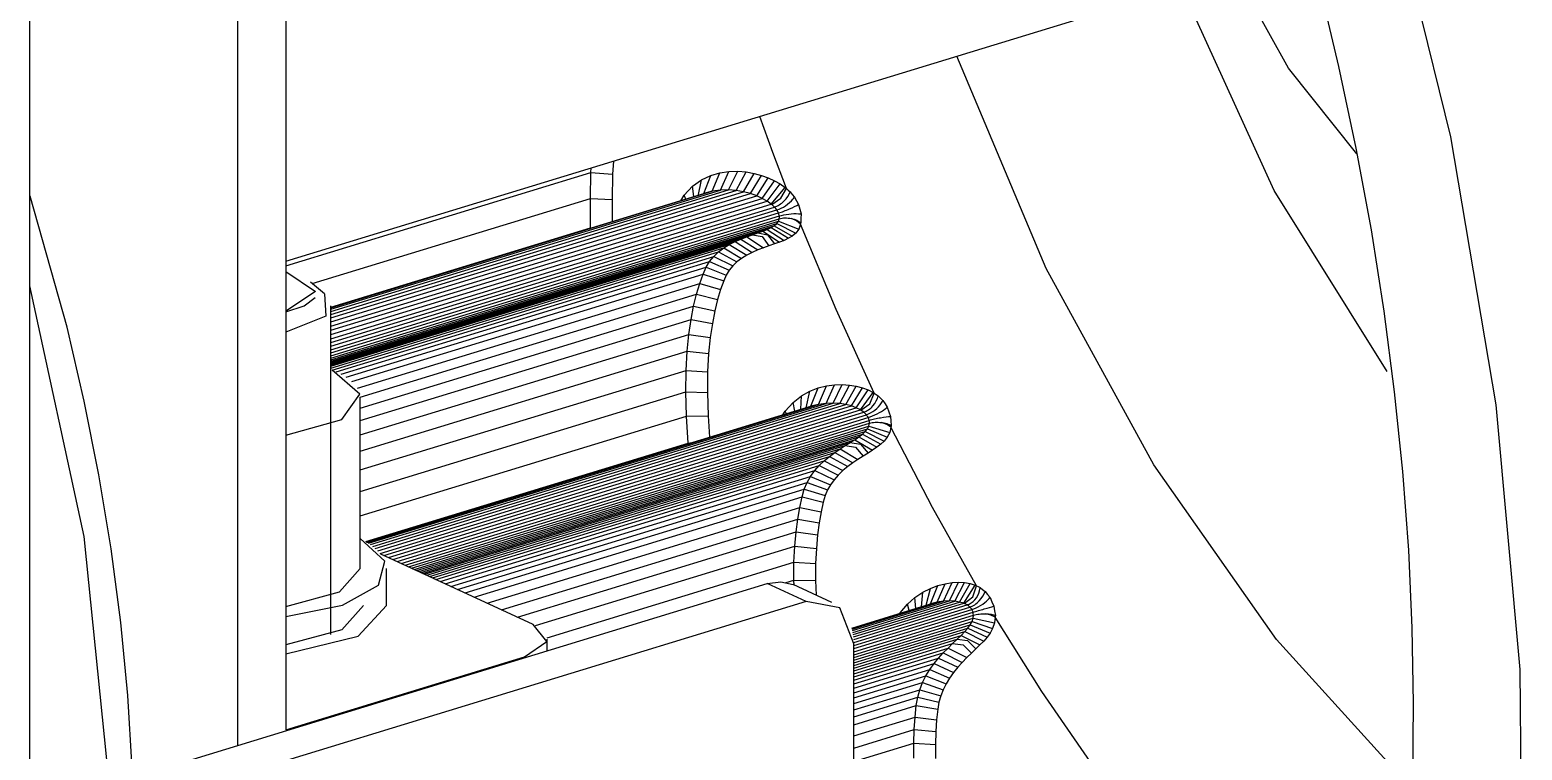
# Model space of a CAD drawing. Extents: x 594 to 813, y 174 to 240.
# Drawn here: x 734.4407 to 734.813, y 230.9456 to 231.1252 of the extents above; entities that cross this region are included whole.
import ezdxf

# ---------------------------------------------------------------- set-up
doc = ezdxf.new("R2010")
doc.units = 0
doc.header["$MEASUREMENT"] = 0
doc.layers.add('AC.REF(S). PIPING', color=3, linetype='CONTINUOUS', lineweight=30)
doc.layers.add('LG-AIRCON', color=3, linetype='CONTINUOUS')

# ---------------------------------------------------------------- blocks, each defined once
blk = doc.blocks.new('B1-Low Static-Isometric')
at = {"layer": 'LG-AIRCON', "color": 3, "linetype": 'Continuous'}
for p, q in [((4429.41, 4379.961), (4429.41, 4493.069)), ((4435.792, 4484.476), (4435.792, 4464.202)), ((4434.601, 4463.818), (4434.601, 4484.112)), ((4441.971, 4466.833), (4438.167, 4468.588)), ((4437.73, 4467.306), (4437.192, 4466.696)), ((4437.192, 4466.696), (4435.793, 4466.327)), ((4442.308, 4466.41), (4441.971, 4466.833)), ((4441.749, 4466.022), (4442.308, 4466.41)), ((4442.316, 4466.175), (4442.316, 4466.469)), ((4435.792, 4464.202), (4441.749, 4466.022)), ((4441.749, 4466.002), (4441.749, 4466.022))]:
    blk.add_line(p, q, dxfattribs=at)
at = {"layer": 'LG-AIRCON', "color": 43, "linetype": 'Continuous'}
for p, q in [((4463.213, 4485.659), (4464.855, 4478.993)), ((4461.576, 4482.787), (4462.064, 4480.747)), ((4462.064, 4480.747), (4462.497, 4478.706)), ((4464.855, 4478.993), (4465.985, 4472.31)), ((4462.497, 4478.706), (4462.873, 4476.671)), ((4462.873, 4476.671), (4463.192, 4474.644)), ((4463.192, 4474.644), (4463.453, 4472.635)), ((4463.453, 4472.635), (4463.658, 4470.645)), ((4465.985, 4472.31), (4466.584, 4465.713)), ((4463.658, 4470.645), (4463.804, 4468.684)), ((4463.804, 4468.684), (4463.894, 4466.751)), ((4463.894, 4466.751), (4463.927, 4464.86)), ((4466.584, 4465.713), (4466.643, 4459.305)), ((4463.927, 4464.86), (4463.904, 4463.006))]:
    blk.add_line(p, q, dxfattribs=at)
at = {"layer": 'LG-AIRCON', "color": 9, "linetype": 'Continuous'}
for p, q in [((4435.793, 4475.889), (4461.323, 4483.689)), ((4430.338, 4474.243), (4429.42, 4477.513)), ((4430.763, 4469.022), (4429.411, 4475.274)), ((4430.766, 4472.404), (4430.338, 4474.243)), ((4431.133, 4470.562), (4430.766, 4472.404)), ((4431.437, 4468.719), (4431.133, 4470.562)), ((4431.397, 4462.835), (4430.763, 4469.022)), ((4431.677, 4466.884), (4431.437, 4468.719)), ((4431.854, 4465.059), (4431.677, 4466.884)), ((4431.965, 4463.251), (4431.854, 4465.059))]:
    blk.add_line(p, q, dxfattribs=at)
at = {"layer": 'LG-AIRCON', "color": 252, "linetype": 'Continuous'}
for p, q in [((4460.813, 4480.705), (4459.379, 4483.281)), ((4460.453, 4477.65), (4458.149, 4482.719)), ((4454.765, 4475.71), (4452.535, 4481.005)), ((4462.519, 4478.567), (4460.813, 4480.705)), ((4447.948, 4478.601), (4447.623, 4479.503)), ((4448.285, 4477.705), (4447.948, 4478.601)), ((4443.409, 4478.103), (4443.416, 4478.218)), ((4443.97, 4478.387), (4443.949, 4478.061)), ((4435.792, 4475.776), (4443.409, 4478.103)), ((4443.395, 4477.453), (4443.409, 4478.103)), ((4443.409, 4478.103), (4443.949, 4478.061)), ((4443.949, 4478.061), (4443.936, 4477.428)), ((4445.946, 4477.758), (4446.169, 4477.92)), ((4446.087, 4477.511), (4446.169, 4477.92)), ((4446.169, 4477.92), (4446.399, 4478.03)), ((4446.222, 4477.575), (4446.399, 4478.03)), ((4446.399, 4478.03), (4446.628, 4478.097)), ((4446.432, 4477.636), (4446.628, 4478.097)), ((4446.628, 4478.097), (4446.853, 4478.13)), ((4446.64, 4477.666), (4446.853, 4478.13)), ((4446.842, 4477.67), (4447.072, 4478.134)), ((4446.853, 4478.13), (4447.072, 4478.134)), ((4447.036, 4477.654), (4447.281, 4478.117)), ((4447.072, 4478.134), (4447.281, 4478.117)), ((4447.219, 4477.621), (4447.478, 4478.081)), ((4447.281, 4478.117), (4447.478, 4478.081)), ((4447.389, 4477.575), (4447.663, 4478.031)), ((4447.478, 4478.081), (4447.663, 4478.031)), ((4447.544, 4477.519), (4447.834, 4477.969)), ((4447.663, 4478.031), (4447.834, 4477.969)), ((4447.683, 4477.455), (4447.989, 4477.898)), ((4447.804, 4477.387), (4448.13, 4477.819)), ((4447.834, 4477.969), (4447.989, 4477.898)), ((4447.989, 4477.898), (4448.13, 4477.819)), ((4448.13, 4477.819), (4448.258, 4477.729)), ((4436.453, 4475.331), (4443.395, 4477.453)), ((4436.923, 4474.64), (4446.842, 4477.67)), ((4436.923, 4474.697), (4446.64, 4477.666)), ((4436.923, 4474.564), (4447.036, 4477.654)), ((4436.923, 4474.731), (4446.432, 4477.636)), ((4436.923, 4474.475), (4447.219, 4477.621)), ((4436.923, 4474.377), (4447.389, 4477.575)), ((4436.923, 4474.733), (4446.222, 4477.575)), ((4436.923, 4474.273), (4447.544, 4477.519)), ((4436.923, 4474.168), (4447.683, 4477.455)), ((4443.4, 4476.724), (4443.395, 4477.453)), ((4443.395, 4477.453), (4443.936, 4477.428)), ((4445.649, 4477.4), (4445.735, 4477.535)), ((4445.735, 4477.535), (4445.946, 4477.758)), ((4445.777, 4477.439), (4445.735, 4477.535)), ((4445.977, 4477.5), (4445.946, 4477.758)), ((4446.432, 4477.636), (4446.222, 4477.575)), ((4446.64, 4477.666), (4446.432, 4477.636)), ((4446.842, 4477.67), (4446.64, 4477.666)), ((4447.036, 4477.654), (4446.842, 4477.67)), ((4447.219, 4477.621), (4447.036, 4477.654)), ((4447.389, 4477.575), (4447.219, 4477.621)), ((4447.544, 4477.519), (4447.389, 4477.575)), ((4447.683, 4477.455), (4447.544, 4477.519)), ((4447.804, 4477.387), (4447.683, 4477.455)), ((4447.906, 4477.315), (4448.258, 4477.729)), ((4447.919, 4477.304), (4448.149, 4477.459)), ((4448.149, 4477.459), (4448.285, 4477.705)), ((4448.225, 4477.391), (4448.276, 4477.447)), ((4448.258, 4477.729), (4448.285, 4477.705)), ((4448.276, 4477.447), (4448.319, 4477.505)), ((4448.285, 4477.705), (4448.33, 4477.664)), ((4448.319, 4477.505), (4448.352, 4477.565)), ((4448.33, 4477.664), (4448.376, 4477.623)), ((4448.352, 4477.565), (4448.376, 4477.623)), ((4448.376, 4477.623), (4448.431, 4477.556)), ((4448.41, 4477.393), (4448.448, 4477.435)), ((4448.431, 4477.556), (4448.487, 4477.488)), ((4448.448, 4477.435), (4448.468, 4477.46)), ((4448.468, 4477.46), (4448.484, 4477.485)), ((4448.484, 4477.485), (4448.486, 4477.487)), ((4448.486, 4477.487), (4448.487, 4477.488)), ((4448.487, 4477.488), (4448.538, 4477.396)), ((4463.278, 4473.139), (4460.453, 4477.65)), ((4436.923, 4474.062), (4447.804, 4477.387)), ((4436.923, 4473.959), (4447.906, 4477.315)), ((4436.923, 4473.861), (4447.988, 4477.242)), ((4436.923, 4473.768), (4448.05, 4477.168)), ((4436.923, 4473.681), (4448.091, 4477.094)), ((4443.936, 4477.428), (4443.939, 4476.877)), ((4447.906, 4477.315), (4447.804, 4477.387)), ((4447.919, 4477.304), (4447.906, 4477.315)), ((4447.954, 4477.273), (4447.919, 4477.304)), ((4447.988, 4477.242), (4447.954, 4477.273)), ((4447.988, 4477.242), (4448.018, 4477.252)), ((4448.019, 4477.205), (4447.988, 4477.242)), ((4448.018, 4477.252), (4448.048, 4477.265)), ((4448.05, 4477.168), (4448.019, 4477.205)), ((4448.048, 4477.265), (4448.079, 4477.281)), ((4448.05, 4477.168), (4448.102, 4477.186)), ((4448.05, 4477.168), (4448.05, 4477.168)), ((4448.07, 4477.133), (4448.05, 4477.168)), ((4448.089, 4477.098), (4448.07, 4477.133)), ((4448.079, 4477.281), (4448.109, 4477.299)), ((4448.09, 4477.096), (4448.089, 4477.098)), ((4448.091, 4477.094), (4448.09, 4477.096)), ((4448.091, 4477.094), (4448.122, 4477.103)), ((4448.101, 4477.057), (4448.091, 4477.094)), ((4448.102, 4477.186), (4448.156, 4477.211)), ((4448.109, 4477.299), (4448.139, 4477.319)), ((4448.122, 4477.103), (4448.153, 4477.114)), ((4448.139, 4477.319), (4448.169, 4477.341)), ((4448.153, 4477.114), (4448.187, 4477.125)), ((4448.156, 4477.211), (4448.211, 4477.24)), ((4448.169, 4477.341), (4448.197, 4477.366)), ((4448.187, 4477.125), (4448.221, 4477.138)), ((4448.197, 4477.366), (4448.225, 4477.391)), ((4448.211, 4477.24), (4448.265, 4477.274)), ((4448.221, 4477.138), (4448.256, 4477.151)), ((4448.256, 4477.151), (4448.291, 4477.164)), ((4448.265, 4477.274), (4448.317, 4477.312)), ((4448.282, 4477.058), (4448.345, 4477.067)), ((4448.291, 4477.164), (4448.326, 4477.179)), ((4448.317, 4477.312), (4448.366, 4477.352)), ((4448.326, 4477.179), (4448.361, 4477.193)), ((4448.345, 4477.067), (4448.408, 4477.073)), ((4448.361, 4477.193), (4448.428, 4477.222)), ((4448.366, 4477.352), (4448.41, 4477.393)), ((4448.408, 4477.073), (4448.47, 4477.077)), ((4448.428, 4477.222), (4448.49, 4477.251)), ((4448.47, 4477.077), (4448.53, 4477.078)), ((4448.49, 4477.251), (4448.544, 4477.278)), ((4448.53, 4477.078), (4448.584, 4477.076)), ((4448.538, 4477.396), (4448.589, 4477.303)), ((4448.544, 4477.278), (4448.589, 4477.303)), ((4448.584, 4477.076), (4448.618, 4477.073)), ((4448.589, 4477.303), (4448.62, 4477.186)), ((4448.618, 4477.073), (4448.648, 4477.07)), ((4448.62, 4477.186), (4448.651, 4477.069)), ((4448.648, 4477.07), (4448.65, 4477.069)), ((4448.651, 4477.069), (4448.649, 4476.959)), ((4448.65, 4477.069), (4448.651, 4477.069)), ((4436.923, 4473.602), (4448.111, 4477.02)), ((4436.923, 4473.532), (4448.109, 4476.95)), ((4436.923, 4473.475), (4448.087, 4476.886)), ((4436.923, 4473.431), (4448.044, 4476.828)), ((4436.923, 4473.397), (4447.982, 4476.776)), ((4436.923, 4473.373), (4447.902, 4476.727)), ((4436.923, 4474.745), (4443.4, 4476.724)), ((4447.805, 4476.682), (4447.902, 4476.727)), ((4447.902, 4476.727), (4447.982, 4476.776)), ((4447.902, 4476.727), (4448.336, 4476.461)), ((4447.982, 4476.776), (4448.044, 4476.828)), ((4447.982, 4476.776), (4448.432, 4476.519)), ((4448.044, 4476.828), (4448.087, 4476.886)), ((4448.044, 4476.828), (4448.518, 4476.592)), ((4448.087, 4476.886), (4448.109, 4476.95)), ((4448.087, 4476.886), (4448.593, 4476.693)), ((4448.111, 4477.02), (4448.101, 4477.057)), ((4448.109, 4476.95), (4448.11, 4476.985)), ((4448.109, 4476.95), (4448.142, 4476.958)), ((4448.11, 4476.985), (4448.111, 4477.02)), ((4448.111, 4477.02), (4448.163, 4477.034)), ((4448.111, 4477.02), (4448.111, 4477.02)), ((4448.111, 4477.02), (4448.111, 4477.02)), ((4448.142, 4476.958), (4448.176, 4476.964)), ((4448.163, 4477.034), (4448.221, 4477.047)), ((4448.176, 4476.964), (4448.213, 4476.968)), ((4448.213, 4476.968), (4448.251, 4476.97)), ((4448.221, 4477.047), (4448.282, 4477.058)), ((4448.251, 4476.97), (4448.29, 4476.969)), ((4448.29, 4476.969), (4448.33, 4476.966)), ((4448.33, 4476.966), (4448.37, 4476.961)), ((4448.37, 4476.961), (4448.409, 4476.954)), ((4448.535, 4476.894), (4448.409, 4476.954)), ((4448.409, 4476.954), (4448.478, 4476.936)), ((4448.478, 4476.936), (4448.542, 4476.911)), ((4448.593, 4476.693), (4448.518, 4476.592)), ((4448.635, 4476.812), (4448.535, 4476.894)), ((4448.542, 4476.911), (4448.571, 4476.897)), ((4448.571, 4476.897), (4448.599, 4476.882)), ((4448.635, 4476.812), (4448.593, 4476.693)), ((4448.599, 4476.882), (4448.624, 4476.866)), ((4448.624, 4476.866), (4448.647, 4476.849)), ((4448.641, 4476.83), (4448.635, 4476.812)), ((4449.525, 4474.683), (4448.635, 4476.812)), ((4448.647, 4476.849), (4448.641, 4476.83)), ((4448.649, 4476.959), (4448.647, 4476.849)), ((4436.923, 4473.357), (4447.805, 4476.682)), ((4436.923, 4473.348), (4447.694, 4476.639)), ((4436.923, 4473.342), (4447.571, 4476.595)), ((4436.923, 4473.337), (4447.437, 4476.549)), ((4436.923, 4473.33), (4447.296, 4476.499)), ((4436.923, 4473.318), (4447.151, 4476.443)), ((4436.923, 4473.299), (4447.004, 4476.38)), ((4446.86, 4476.306), (4447.004, 4476.38)), ((4447.004, 4476.38), (4447.151, 4476.443)), ((4447.004, 4476.38), (4447.432, 4476.11)), ((4447.151, 4476.443), (4447.296, 4476.499)), ((4447.151, 4476.443), (4447.572, 4476.171)), ((4447.296, 4476.499), (4447.437, 4476.549)), ((4447.296, 4476.499), (4447.713, 4476.225)), ((4447.437, 4476.549), (4447.571, 4476.595)), ((4447.437, 4476.549), (4447.681, 4476.506)), ((4447.571, 4476.595), (4447.694, 4476.639)), ((4447.571, 4476.595), (4447.816, 4476.552)), ((4447.681, 4476.506), (4447.851, 4476.274)), ((4447.694, 4476.639), (4447.805, 4476.682)), ((4447.694, 4476.639), (4448.112, 4476.365)), ((4447.805, 4476.682), (4448.229, 4476.411)), ((4447.816, 4476.552), (4447.986, 4476.32)), ((4447.986, 4476.32), (4447.851, 4476.274)), ((4448.112, 4476.365), (4447.986, 4476.32)), ((4448.229, 4476.411), (4448.112, 4476.365)), ((4448.336, 4476.461), (4448.229, 4476.411)), ((4448.432, 4476.519), (4448.336, 4476.461)), ((4448.518, 4476.592), (4448.432, 4476.519)), ((4436.923, 4473.27), (4446.86, 4476.306)), ((4436.923, 4473.226), (4446.722, 4476.22)), ((4436.953, 4473.177), (4446.592, 4476.122)), ((4437.056, 4473.132), (4446.475, 4476.01)), ((4446.371, 4475.882), (4446.475, 4476.01)), ((4446.475, 4476.01), (4446.592, 4476.122)), ((4446.475, 4476.01), (4446.949, 4475.774)), ((4446.592, 4476.122), (4446.722, 4476.22)), ((4446.592, 4476.122), (4447.052, 4475.873)), ((4446.722, 4476.22), (4446.86, 4476.306)), ((4446.722, 4476.22), (4447.169, 4475.962)), ((4446.86, 4476.306), (4447.297, 4476.041)), ((4447.169, 4475.962), (4447.052, 4475.873)), ((4447.297, 4476.041), (4447.169, 4475.962)), ((4447.432, 4476.11), (4447.297, 4476.041)), ((4447.572, 4476.171), (4447.432, 4476.11)), ((4447.713, 4476.225), (4447.572, 4476.171)), ((4447.851, 4476.274), (4447.713, 4476.225)), ((4437.175, 4473.073), (4446.371, 4475.882)), ((4437.305, 4472.995), (4446.282, 4475.738)), ((4446.206, 4475.57), (4446.282, 4475.738)), ((4446.282, 4475.738), (4446.371, 4475.882)), ((4446.282, 4475.738), (4446.785, 4475.545)), ((4446.371, 4475.882), (4446.86, 4475.665)), ((4446.86, 4475.665), (4446.785, 4475.545)), ((4446.949, 4475.774), (4446.86, 4475.665)), ((4447.052, 4475.873), (4446.949, 4475.774)), ((4457.451, 4470.815), (4454.765, 4475.71)), ((4437.441, 4472.892), (4446.206, 4475.57)), ((4437.587, 4472.723), (4446.123, 4475.331)), ((4446.044, 4475.066), (4446.123, 4475.331)), ((4446.123, 4475.331), (4446.206, 4475.57)), ((4446.123, 4475.331), (4446.645, 4475.183)), ((4446.206, 4475.57), (4446.721, 4475.403)), ((4446.721, 4475.403), (4446.645, 4475.183)), ((4446.785, 4475.545), (4446.721, 4475.403)), ((4437.653, 4472.503), (4446.044, 4475.066)), ((4445.971, 4474.771), (4446.044, 4475.066)), ((4446.044, 4475.066), (4446.57, 4474.933)), ((4446.57, 4474.933), (4446.501, 4474.654)), ((4446.645, 4475.183), (4446.57, 4474.933)), ((4437.653, 4472.23), (4445.971, 4474.771)), ((4445.906, 4474.44), (4445.971, 4474.771)), ((4445.971, 4474.771), (4446.501, 4474.654)), ((4446.501, 4474.654), (4446.44, 4474.34)), ((4450.479, 4472.6), (4449.525, 4474.683)), ((4437.653, 4471.918), (4445.906, 4474.44)), ((4445.85, 4474.066), (4445.906, 4474.44)), ((4445.906, 4474.44), (4446.44, 4474.34)), ((4446.44, 4474.34), (4446.387, 4473.986)), ((4437.653, 4471.562), (4445.85, 4474.066)), ((4445.807, 4473.645), (4445.85, 4474.066)), ((4445.85, 4474.066), (4446.387, 4473.986)), ((4446.387, 4473.986), (4446.346, 4473.586)), ((4437.653, 4471.154), (4445.807, 4473.645)), ((4445.781, 4473.169), (4445.807, 4473.645)), ((4445.807, 4473.645), (4446.346, 4473.586)), ((4446.346, 4473.586), (4446.321, 4473.131)), ((4437.653, 4470.686), (4445.781, 4473.169)), ((4445.774, 4472.633), (4445.781, 4473.169)), ((4445.781, 4473.169), (4446.321, 4473.131)), ((4446.321, 4473.131), (4446.314, 4472.616)), ((4437.653, 4470.151), (4445.774, 4472.633)), ((4445.792, 4472.03), (4445.774, 4472.633)), ((4445.774, 4472.633), (4446.314, 4472.616)), ((4446.314, 4472.616), (4446.331, 4472.035)), ((4448.659, 4472.53), (4448.871, 4472.649)), ((4448.782, 4472.238), (4448.871, 4472.649)), ((4448.871, 4472.649), (4449.082, 4472.731)), ((4448.898, 4472.273), (4449.082, 4472.731)), ((4449.082, 4472.731), (4449.289, 4472.783)), ((4449.089, 4472.321), (4449.289, 4472.783)), ((4449.275, 4472.346), (4449.489, 4472.809)), ((4449.289, 4472.783), (4449.489, 4472.809)), ((4449.452, 4472.351), (4449.68, 4472.815)), ((4449.489, 4472.809), (4449.68, 4472.815)), ((4449.617, 4472.34), (4449.859, 4472.803)), ((4449.68, 4472.815), (4449.859, 4472.803)), ((4449.77, 4472.315), (4450.027, 4472.776)), ((4449.859, 4472.803), (4450.027, 4472.776)), ((4449.907, 4472.28), (4450.181, 4472.736)), ((4450.027, 4472.776), (4450.181, 4472.736)), ((4450.028, 4472.235), (4450.322, 4472.684)), ((4450.132, 4472.183), (4450.452, 4472.619)), ((4450.181, 4472.736), (4450.322, 4472.684)), ((4450.322, 4472.684), (4450.452, 4472.619)), ((4450.366, 4472.337), (4450.479, 4472.6)), ((4450.452, 4472.619), (4450.479, 4472.6)), ((4450.479, 4472.6), (4450.526, 4472.567)), ((4437.81, 4468.885), (4448.898, 4472.273)), ((4437.821, 4468.878), (4449.089, 4472.321)), ((4437.855, 4468.857), (4449.275, 4472.346)), ((4437.906, 4468.823), (4449.452, 4472.351)), ((4437.966, 4468.78), (4449.617, 4472.34)), ((4438.029, 4468.728), (4449.77, 4472.315)), ((4438.092, 4468.67), (4449.907, 4472.28)), ((4438.151, 4468.606), (4450.028, 4472.235)), ((4448.254, 4472.152), (4448.452, 4472.368)), ((4448.452, 4472.368), (4448.659, 4472.53)), ((4448.492, 4472.149), (4448.452, 4472.368)), ((4448.649, 4472.197), (4448.659, 4472.53)), ((4449.089, 4472.321), (4448.898, 4472.273)), ((4449.275, 4472.346), (4449.089, 4472.321)), ((4449.452, 4472.351), (4449.275, 4472.346)), ((4449.617, 4472.34), (4449.452, 4472.351)), ((4449.77, 4472.315), (4449.617, 4472.34)), ((4449.907, 4472.28), (4449.77, 4472.315)), ((4450.028, 4472.235), (4449.907, 4472.28)), ((4450.132, 4472.183), (4450.028, 4472.235)), ((4450.144, 4472.174), (4450.366, 4472.337)), ((4450.364, 4472.206), (4450.392, 4472.229)), ((4450.392, 4472.229), (4450.418, 4472.255)), ((4450.418, 4472.255), (4450.444, 4472.283)), ((4450.444, 4472.283), (4450.49, 4472.343)), ((4450.49, 4472.343), (4450.527, 4472.406)), ((4450.526, 4472.567), (4450.573, 4472.535)), ((4450.527, 4472.406), (4450.555, 4472.471)), ((4450.54, 4472.218), (4450.585, 4472.263)), ((4450.555, 4472.471), (4450.573, 4472.535)), ((4450.573, 4472.535), (4450.632, 4472.477)), ((4450.585, 4472.263), (4450.624, 4472.31)), ((4450.624, 4472.31), (4450.658, 4472.357)), ((4450.632, 4472.477), (4450.691, 4472.42)), ((4450.658, 4472.357), (4450.675, 4472.387)), ((4450.675, 4472.387), (4450.689, 4472.415)), ((4450.689, 4472.415), (4450.69, 4472.417)), ((4450.69, 4472.417), (4450.691, 4472.42)), ((4450.691, 4472.42), (4450.747, 4472.335)), ((4450.747, 4472.335), (4450.804, 4472.25)), ((4450.754, 4472.209), (4450.779, 4472.229)), ((4450.779, 4472.229), (4450.802, 4472.247)), ((4450.802, 4472.247), (4450.803, 4472.249)), ((4450.803, 4472.249), (4450.804, 4472.25)), ((4450.804, 4472.25), (4450.844, 4472.136)), ((4437.653, 4469.543), (4445.792, 4472.03)), ((4438.245, 4468.551), (4450.132, 4472.183)), ((4438.355, 4468.501), (4450.216, 4472.125)), ((4438.464, 4468.451), (4450.282, 4472.061)), ((4438.57, 4468.402), (4450.327, 4471.994)), ((4438.674, 4468.354), (4450.352, 4471.922)), ((4438.771, 4468.309), (4450.357, 4471.849)), ((4445.792, 4472.03), (4446.331, 4472.035)), ((4445.838, 4471.355), (4445.792, 4472.03)), ((4446.331, 4472.035), (4446.368, 4471.5)), ((4448.193, 4472.058), (4448.254, 4472.152)), ((4448.286, 4472.086), (4448.254, 4472.152)), ((4450.144, 4472.174), (4450.132, 4472.183)), ((4450.18, 4472.15), (4450.144, 4472.174)), ((4450.216, 4472.125), (4450.18, 4472.15)), ((4450.216, 4472.125), (4450.246, 4472.135)), ((4450.216, 4472.125), (4450.216, 4472.125)), ((4450.249, 4472.093), (4450.216, 4472.125)), ((4450.246, 4472.135), (4450.276, 4472.149)), ((4450.282, 4472.061), (4450.249, 4472.093)), ((4450.276, 4472.149), (4450.305, 4472.165)), ((4450.282, 4472.062), (4450.333, 4472.081)), ((4450.282, 4472.062), (4450.282, 4472.061)), ((4450.303, 4472.03), (4450.282, 4472.062)), ((4450.325, 4471.998), (4450.303, 4472.03)), ((4450.305, 4472.165), (4450.335, 4472.184)), ((4450.326, 4471.996), (4450.325, 4471.998)), ((4450.327, 4471.994), (4450.326, 4471.996)), ((4450.327, 4471.994), (4450.379, 4472.011)), ((4450.34, 4471.958), (4450.327, 4471.994)), ((4450.333, 4472.081), (4450.386, 4472.106)), ((4450.335, 4472.184), (4450.364, 4472.206)), ((4450.353, 4471.922), (4450.34, 4471.958)), ((4450.342, 4471.778), (4450.357, 4471.849)), ((4450.355, 4471.885), (4450.352, 4471.922)), ((4450.352, 4471.922), (4450.353, 4471.922)), ((4450.353, 4471.922), (4450.384, 4471.931)), ((4450.353, 4471.922), (4450.353, 4471.922)), ((4450.357, 4471.849), (4450.355, 4471.885)), ((4450.357, 4471.849), (4450.39, 4471.858)), ((4450.357, 4471.849), (4450.357, 4471.849)), ((4450.379, 4472.011), (4450.434, 4472.033)), ((4450.384, 4471.931), (4450.416, 4471.94)), ((4450.386, 4472.106), (4450.439, 4472.139)), ((4450.39, 4471.858), (4450.425, 4471.865)), ((4450.416, 4471.94), (4450.45, 4471.949)), ((4450.425, 4471.865), (4450.461, 4471.87)), ((4450.434, 4472.033), (4450.491, 4472.057)), ((4450.439, 4472.139), (4450.49, 4472.176)), ((4450.45, 4471.949), (4450.486, 4471.957)), ((4450.461, 4471.87), (4450.5, 4471.873)), ((4450.486, 4471.957), (4450.522, 4471.966)), ((4450.49, 4472.176), (4450.54, 4472.218)), ((4450.491, 4472.057), (4450.549, 4472.085)), ((4450.5, 4471.873), (4450.539, 4471.875)), ((4450.522, 4471.966), (4450.559, 4471.974)), ((4450.539, 4471.875), (4450.579, 4471.874)), ((4450.549, 4472.085), (4450.605, 4472.115)), ((4450.559, 4471.974), (4450.597, 4471.982)), ((4450.579, 4471.874), (4450.619, 4471.872)), ((4450.597, 4471.982), (4450.634, 4471.989)), ((4450.605, 4472.115), (4450.659, 4472.146)), ((4450.619, 4471.872), (4450.659, 4471.868)), ((4450.634, 4471.989), (4450.706, 4472.001)), ((4450.659, 4472.146), (4450.709, 4472.177)), ((4450.789, 4471.821), (4450.659, 4471.868)), ((4450.659, 4471.868), (4450.729, 4471.857)), ((4450.706, 4472.001), (4450.773, 4472.011)), ((4450.709, 4472.177), (4450.754, 4472.209)), ((4450.729, 4471.857), (4450.793, 4471.84)), ((4450.773, 4472.011), (4450.834, 4472.018)), ((4450.834, 4472.018), (4450.885, 4472.022)), ((4450.844, 4472.136), (4450.885, 4472.022)), ((4450.885, 4472.022), (4450.893, 4471.908)), ((4450.893, 4471.908), (4450.901, 4471.794)), ((4438.857, 4468.269), (4450.342, 4471.778)), ((4438.932, 4468.234), (4450.306, 4471.71)), ((4438.999, 4468.204), (4450.253, 4471.642)), ((4439.058, 4468.177), (4450.181, 4471.575)), ((4439.111, 4468.152), (4450.093, 4471.508)), ((4449.992, 4471.439), (4450.093, 4471.508)), ((4450.093, 4471.508), (4450.181, 4471.575)), ((4450.093, 4471.508), (4450.544, 4471.251)), ((4450.181, 4471.575), (4450.253, 4471.642)), ((4450.181, 4471.575), (4450.64, 4471.326)), ((4450.253, 4471.642), (4450.306, 4471.71)), ((4450.253, 4471.642), (4450.726, 4471.406)), ((4450.306, 4471.71), (4450.342, 4471.778)), ((4450.306, 4471.71), (4450.801, 4471.5)), ((4450.342, 4471.778), (4450.863, 4471.621)), ((4450.801, 4471.5), (4450.726, 4471.406)), ((4450.892, 4471.753), (4450.789, 4471.821)), ((4450.793, 4471.84), (4450.823, 4471.83)), ((4450.863, 4471.621), (4450.801, 4471.5)), ((4450.823, 4471.83), (4450.851, 4471.819)), ((4450.851, 4471.819), (4450.877, 4471.807)), ((4450.892, 4471.753), (4450.863, 4471.621)), ((4450.877, 4471.807), (4450.901, 4471.794)), ((4450.897, 4471.773), (4450.892, 4471.753)), ((4451.931, 4469.745), (4450.892, 4471.753)), ((4450.901, 4471.794), (4450.897, 4471.773)), ((4437.791, 4468.897), (4445.838, 4471.355)), ((4439.161, 4468.129), (4449.992, 4471.439)), ((4439.209, 4468.107), (4449.879, 4471.367)), ((4439.26, 4468.084), (4449.756, 4471.291)), ((4439.315, 4468.058), (4449.627, 4471.209)), ((4439.378, 4468.029), (4449.494, 4471.12)), ((4445.838, 4471.355), (4446.008, 4471.39)), ((4445.839, 4471.339), (4445.838, 4471.355)), ((4449.36, 4471.022), (4449.494, 4471.12)), ((4449.494, 4471.12), (4449.627, 4471.209)), ((4449.494, 4471.12), (4449.942, 4470.862)), ((4449.627, 4471.209), (4449.756, 4471.291)), ((4449.627, 4471.209), (4450.071, 4470.949)), ((4449.756, 4471.291), (4449.879, 4471.367)), ((4449.756, 4471.291), (4450.008, 4471.251)), ((4449.879, 4471.367), (4449.992, 4471.439)), ((4449.879, 4471.367), (4450.132, 4471.328)), ((4449.992, 4471.439), (4450.437, 4471.179)), ((4450.008, 4471.251), (4450.197, 4471.029)), ((4450.132, 4471.328), (4450.322, 4471.106)), ((4450.322, 4471.106), (4450.197, 4471.029)), ((4450.437, 4471.179), (4450.322, 4471.106)), ((4450.544, 4471.251), (4450.437, 4471.179)), ((4450.64, 4471.326), (4450.544, 4471.251)), ((4450.726, 4471.406), (4450.64, 4471.326)), ((4439.452, 4467.995), (4449.36, 4471.022)), ((4439.54, 4467.954), (4449.23, 4470.915)), ((4439.644, 4467.906), (4449.107, 4470.797)), ((4448.993, 4470.668), (4449.107, 4470.797)), ((4449.107, 4470.797), (4449.23, 4470.915)), ((4449.107, 4470.797), (4449.578, 4470.559)), ((4449.23, 4470.915), (4449.36, 4471.022)), ((4449.23, 4470.915), (4449.692, 4470.668)), ((4449.36, 4471.022), (4449.815, 4470.769)), ((4449.815, 4470.769), (4449.692, 4470.668)), ((4449.942, 4470.862), (4449.815, 4470.769)), ((4450.071, 4470.949), (4449.942, 4470.862)), ((4450.197, 4471.029), (4450.071, 4470.949)), ((4460.516, 4466.457), (4457.451, 4470.815)), ((4439.768, 4467.849), (4448.993, 4470.668)), ((4439.912, 4467.783), (4448.891, 4470.526)), ((4440.077, 4467.706), (4448.805, 4470.373)), ((4448.733, 4470.205), (4448.805, 4470.373)), ((4448.805, 4470.373), (4448.891, 4470.526)), ((4448.805, 4470.373), (4449.312, 4470.187)), ((4448.891, 4470.526), (4448.993, 4470.668)), ((4448.891, 4470.526), (4449.386, 4470.318)), ((4448.993, 4470.668), (4449.475, 4470.442)), ((4449.475, 4470.442), (4449.386, 4470.318)), ((4449.578, 4470.559), (4449.475, 4470.442)), ((4449.692, 4470.668), (4449.578, 4470.559)), ((4440.268, 4467.618), (4448.733, 4470.205)), ((4440.493, 4467.515), (4448.676, 4470.015)), ((4448.619, 4469.75), (4448.676, 4470.015)), ((4448.676, 4470.015), (4448.733, 4470.205)), ((4448.676, 4470.015), (4449.204, 4469.886)), ((4448.733, 4470.205), (4449.252, 4470.047)), ((4449.252, 4470.047), (4449.204, 4469.886)), ((4449.312, 4470.187), (4449.252, 4470.047)), ((4449.386, 4470.318), (4449.312, 4470.187)), ((4440.816, 4467.366), (4448.619, 4469.75)), ((4448.568, 4469.46), (4448.619, 4469.75)), ((4448.619, 4469.75), (4449.151, 4469.643)), ((4449.151, 4469.643), (4449.103, 4469.368)), ((4449.204, 4469.886), (4449.151, 4469.643)), ((4453.026, 4467.799), (4451.931, 4469.745)), ((4441.174, 4467.2), (4448.568, 4469.46)), ((4448.526, 4469.139), (4448.568, 4469.46)), ((4448.568, 4469.46), (4449.103, 4469.368)), ((4449.103, 4469.368), (4449.063, 4469.065)), ((4441.576, 4467.015), (4448.526, 4469.139)), ((4448.494, 4468.782), (4448.526, 4469.139)), ((4448.526, 4469.139), (4449.063, 4469.065)), ((4449.063, 4469.065), (4449.033, 4468.728)), ((4442.025, 4466.806), (4448.494, 4468.782)), ((4448.475, 4468.385), (4448.494, 4468.782)), ((4448.494, 4468.782), (4449.033, 4468.728)), ((4449.033, 4468.728), (4449.015, 4468.351)), ((4442.313, 4466.502), (4448.475, 4468.385)), ((4448.473, 4467.941), (4448.475, 4468.385)), ((4448.475, 4468.385), (4449.015, 4468.351)), ((4449.015, 4468.351), (4449.013, 4467.928)), ((4448.279, 4467.881), (4448.473, 4467.941)), ((4448.477, 4467.813), (4448.473, 4467.941)), ((4448.473, 4467.941), (4449.013, 4467.928)), ((4449.013, 4467.928), (4449.026, 4467.56)), ((4451.879, 4467.731), (4452.066, 4467.802)), ((4451.882, 4467.344), (4452.066, 4467.802)), ((4452.049, 4467.387), (4452.247, 4467.849)), ((4452.066, 4467.802), (4452.247, 4467.849)), ((4452.208, 4467.412), (4452.419, 4467.875)), ((4452.247, 4467.849), (4452.419, 4467.875)), ((4452.355, 4467.419), (4452.58, 4467.883)), ((4452.419, 4467.875), (4452.58, 4467.883)), ((4452.488, 4467.412), (4452.73, 4467.875)), ((4452.58, 4467.883), (4452.73, 4467.875)), ((4452.607, 4467.392), (4452.869, 4467.852)), ((4452.71, 4467.36), (4452.998, 4467.812)), ((4452.73, 4467.875), (4452.869, 4467.852)), ((4452.869, 4467.852), (4452.998, 4467.812)), ((4452.935, 4467.522), (4453.026, 4467.799)), ((4452.998, 4467.812), (4453.026, 4467.799)), ((4453.026, 4467.799), (4453.073, 4467.775)), ((4453.073, 4467.775), (4453.12, 4467.752)), ((4449.92, 4466.737), (4452.049, 4467.387)), ((4449.926, 4466.714), (4452.208, 4467.412)), ((4449.934, 4466.68), (4452.355, 4467.419)), ((4449.944, 4466.634), (4452.488, 4467.412)), ((4449.952, 4466.581), (4452.607, 4467.392)), ((4451.304, 4467.335), (4451.494, 4467.503)), ((4451.494, 4467.503), (4451.687, 4467.634)), ((4451.517, 4467.233), (4451.494, 4467.503)), ((4451.656, 4467.275), (4451.687, 4467.634)), ((4451.687, 4467.634), (4451.879, 4467.731)), ((4451.777, 4467.312), (4451.879, 4467.731)), ((4452.049, 4467.387), (4451.882, 4467.344)), ((4452.208, 4467.412), (4452.049, 4467.387)), ((4452.355, 4467.419), (4452.208, 4467.412)), ((4452.488, 4467.412), (4452.355, 4467.419)), ((4452.607, 4467.392), (4452.488, 4467.412)), ((4452.71, 4467.36), (4452.607, 4467.392)), ((4452.723, 4467.354), (4452.935, 4467.522)), ((4452.895, 4467.368), (4452.943, 4467.405)), ((4452.943, 4467.405), (4452.987, 4467.45)), ((4452.987, 4467.45), (4453.026, 4467.5)), ((4453.026, 4467.5), (4453.06, 4467.556)), ((4453.043, 4467.368), (4453.071, 4467.393)), ((4453.06, 4467.556), (4453.087, 4467.614)), ((4453.071, 4467.393), (4453.098, 4467.42)), ((4453.087, 4467.614), (4453.106, 4467.674)), ((4453.098, 4467.42), (4453.147, 4467.476)), ((4453.106, 4467.674), (4453.114, 4467.709)), ((4453.114, 4467.709), (4453.119, 4467.744)), ((4453.119, 4467.744), (4453.12, 4467.748)), ((4453.12, 4467.752), (4453.181, 4467.705)), ((4453.12, 4467.748), (4453.12, 4467.752)), ((4453.147, 4467.476), (4453.188, 4467.536)), ((4453.181, 4467.705), (4453.242, 4467.658)), ((4453.188, 4467.536), (4453.221, 4467.598)), ((4453.221, 4467.598), (4453.242, 4467.658)), ((4453.234, 4467.379), (4453.28, 4467.417)), ((4453.242, 4467.658), (4453.304, 4467.582)), ((4453.28, 4467.417), (4453.321, 4467.455)), ((4453.304, 4467.582), (4453.366, 4467.507)), ((4453.321, 4467.455), (4453.344, 4467.48)), ((4453.344, 4467.48), (4453.363, 4467.504)), ((4453.363, 4467.504), (4453.365, 4467.505)), ((4453.365, 4467.505), (4453.366, 4467.507)), ((4453.366, 4467.507), (4453.414, 4467.398)), ((4453.414, 4467.398), (4453.463, 4467.288)), ((4449.918, 4466.744), (4451.882, 4467.344)), ((4449.96, 4466.52), (4452.71, 4467.36)), ((4449.966, 4466.454), (4452.796, 4467.318)), ((4449.969, 4466.383), (4452.864, 4467.267)), ((4449.969, 4466.307), (4452.913, 4467.207)), ((4449.969, 4466.229), (4452.943, 4467.138)), ((4449.969, 4466.152), (4452.955, 4467.064)), ((4451.114, 4467.109), (4451.122, 4467.123)), ((4451.122, 4467.123), (4451.304, 4467.335)), ((4451.35, 4467.181), (4451.304, 4467.335)), ((4452.723, 4467.354), (4452.71, 4467.36)), ((4452.759, 4467.336), (4452.723, 4467.354)), ((4452.796, 4467.318), (4452.759, 4467.336)), ((4452.796, 4467.318), (4452.846, 4467.338)), ((4452.796, 4467.318), (4452.796, 4467.318)), ((4452.83, 4467.293), (4452.796, 4467.318)), ((4452.864, 4467.267), (4452.83, 4467.293)), ((4452.846, 4467.338), (4452.895, 4467.368)), ((4452.864, 4467.267), (4452.893, 4467.277)), ((4452.864, 4467.267), (4452.864, 4467.267)), ((4452.887, 4467.239), (4452.864, 4467.267)), ((4452.91, 4467.21), (4452.887, 4467.239)), ((4452.893, 4467.277), (4452.923, 4467.291)), ((4452.912, 4467.208), (4452.91, 4467.21)), ((4452.913, 4467.207), (4452.912, 4467.208)), ((4452.913, 4467.207), (4452.964, 4467.225)), ((4452.928, 4467.172), (4452.913, 4467.207)), ((4452.923, 4467.291), (4452.954, 4467.306)), ((4452.944, 4467.138), (4452.928, 4467.172)), ((4452.949, 4467.101), (4452.943, 4467.138)), ((4452.943, 4467.138), (4452.943, 4467.138)), ((4452.943, 4467.138), (4452.944, 4467.138)), ((4452.944, 4467.138), (4452.974, 4467.147)), ((4452.946, 4466.987), (4452.955, 4467.064)), ((4452.955, 4467.064), (4452.949, 4467.101)), ((4452.954, 4467.306), (4452.984, 4467.325)), ((4452.955, 4467.064), (4452.987, 4467.073)), ((4452.964, 4467.225), (4453.019, 4467.248)), ((4452.974, 4467.147), (4453.006, 4467.157)), ((4452.984, 4467.325), (4453.013, 4467.346)), ((4452.987, 4467.073), (4453.022, 4467.08)), ((4453.006, 4467.157), (4453.04, 4467.167)), ((4453.013, 4467.346), (4453.043, 4467.368)), ((4453.019, 4467.248), (4453.074, 4467.276)), ((4453.022, 4467.08), (4453.059, 4467.087)), ((4453.04, 4467.167), (4453.076, 4467.177)), ((4453.059, 4467.087), (4453.097, 4467.092)), ((4453.074, 4467.276), (4453.129, 4467.307)), ((4453.076, 4467.177), (4453.112, 4467.188)), ((4453.097, 4467.092), (4453.136, 4467.096)), ((4453.112, 4467.188), (4453.148, 4467.199)), ((4453.129, 4467.307), (4453.183, 4467.342)), ((4453.136, 4467.096), (4453.176, 4467.098)), ((4453.148, 4467.199), (4453.184, 4467.209)), ((4453.176, 4467.098), (4453.217, 4467.099)), ((4453.183, 4467.342), (4453.234, 4467.379)), ((4453.184, 4467.209), (4453.221, 4467.22)), ((4453.217, 4467.099), (4453.257, 4467.099)), ((4453.221, 4467.22), (4453.291, 4467.24)), ((4453.388, 4467.065), (4453.257, 4467.099)), ((4453.257, 4467.099), (4453.326, 4467.094)), ((4453.291, 4467.24), (4453.356, 4467.259)), ((4453.326, 4467.094), (4453.391, 4467.085)), ((4453.356, 4467.259), (4453.414, 4467.275)), ((4453.494, 4467.012), (4453.388, 4467.065)), ((4453.391, 4467.085), (4453.421, 4467.08)), ((4453.414, 4467.275), (4453.463, 4467.288)), ((4453.421, 4467.08), (4453.449, 4467.073)), ((4453.449, 4467.073), (4453.475, 4467.065)), ((4453.463, 4467.288), (4453.481, 4467.172)), ((4453.475, 4467.065), (4453.499, 4467.056)), ((4453.494, 4467.012), (4453.479, 4466.87)), ((4453.481, 4467.172), (4453.499, 4467.056)), ((4453.497, 4467.034), (4453.494, 4467.012)), ((4454.662, 4465.162), (4453.494, 4467.012)), ((4453.499, 4467.056), (4453.497, 4467.034)), ((4449.969, 4466.078), (4452.946, 4466.987)), ((4449.969, 4465.94), (4452.874, 4466.827)), ((4449.969, 4465.874), (4452.812, 4466.743)), ((4449.97, 4466.008), (4452.919, 4466.909)), ((4449.97, 4465.809), (4452.735, 4466.654)), ((4452.645, 4466.561), (4452.735, 4466.654)), ((4452.735, 4466.654), (4452.812, 4466.743)), ((4452.735, 4466.654), (4453.209, 4466.419)), ((4452.812, 4466.743), (4452.874, 4466.827)), ((4452.812, 4466.743), (4453.294, 4466.517)), ((4452.874, 4466.827), (4452.919, 4466.909)), ((4452.874, 4466.827), (4453.368, 4466.619)), ((4452.919, 4466.909), (4452.946, 4466.987)), ((4452.919, 4466.909), (4453.431, 4466.732)), ((4452.946, 4466.987), (4453.479, 4466.87)), ((4453.431, 4466.732), (4453.368, 4466.619)), ((4453.479, 4466.87), (4453.431, 4466.732)), ((4449.969, 4465.744), (4452.645, 4466.561)), ((4449.969, 4465.676), (4452.544, 4466.463)), ((4449.97, 4465.605), (4452.434, 4466.358)), ((4452.319, 4466.245), (4452.434, 4466.358)), ((4452.434, 4466.358), (4452.544, 4466.463)), ((4452.434, 4466.358), (4452.694, 4466.324)), ((4452.544, 4466.463), (4452.645, 4466.561)), ((4452.544, 4466.463), (4452.804, 4466.43)), ((4452.645, 4466.561), (4453.114, 4466.321)), ((4452.694, 4466.324), (4452.901, 4466.115)), ((4452.804, 4466.43), (4453.011, 4466.221)), ((4453.114, 4466.321), (4453.011, 4466.221)), ((4453.209, 4466.419), (4453.114, 4466.321)), ((4453.294, 4466.517), (4453.209, 4466.419)), ((4453.368, 4466.619), (4453.294, 4466.517)), ((4463.874, 4462.761), (4460.516, 4466.457)), ((4449.969, 4465.527), (4452.319, 4466.245)), ((4449.969, 4465.443), (4452.201, 4466.125)), ((4449.969, 4465.35), (4452.083, 4465.996)), ((4451.969, 4465.857), (4452.083, 4465.996)), ((4452.083, 4465.996), (4452.201, 4466.125)), ((4452.083, 4465.996), (4452.561, 4465.765)), ((4452.201, 4466.125), (4452.319, 4466.245)), ((4452.201, 4466.125), (4452.673, 4465.888)), ((4452.319, 4466.245), (4452.788, 4466.005)), ((4452.788, 4466.005), (4452.673, 4465.888)), ((4452.901, 4466.115), (4452.788, 4466.005)), ((4453.011, 4466.221), (4452.901, 4466.115)), ((4449.969, 4465.246), (4451.969, 4465.857)), ((4449.97, 4465.13), (4451.863, 4465.708)), ((4449.97, 4465.001), (4451.766, 4465.55)), ((4451.683, 4465.383), (4451.766, 4465.55)), ((4451.766, 4465.55), (4451.863, 4465.708)), ((4451.766, 4465.55), (4452.268, 4465.354)), ((4451.863, 4465.708), (4451.969, 4465.857)), ((4451.863, 4465.708), (4452.355, 4465.497)), ((4451.969, 4465.857), (4452.454, 4465.634)), ((4452.454, 4465.634), (4452.355, 4465.497)), ((4452.561, 4465.765), (4452.454, 4465.634)), ((4452.673, 4465.888), (4452.561, 4465.765)), ((4449.969, 4464.859), (4451.683, 4465.383)), ((4449.97, 4464.702), (4451.615, 4465.205)), ((4451.562, 4465.016), (4451.615, 4465.205)), ((4451.615, 4465.205), (4451.683, 4465.383)), ((4451.615, 4465.205), (4452.136, 4465.055)), ((4451.683, 4465.383), (4452.195, 4465.206)), ((4452.195, 4465.206), (4452.136, 4465.055)), ((4452.268, 4465.354), (4452.195, 4465.206)), ((4452.355, 4465.497), (4452.268, 4465.354)), ((4455.878, 4463.387), (4454.662, 4465.162)), ((4449.969, 4464.529), (4451.562, 4465.016)), ((4449.969, 4464.333), (4451.525, 4464.808)), ((4451.495, 4464.522), (4451.525, 4464.808)), ((4451.525, 4464.808), (4451.562, 4465.016)), ((4451.525, 4464.808), (4452.061, 4464.721)), ((4451.562, 4465.016), (4452.092, 4464.897)), ((4452.092, 4464.897), (4452.061, 4464.721)), ((4452.136, 4465.055), (4452.092, 4464.897)), ((4449.969, 4464.056), (4451.495, 4464.522)), ((4451.473, 4464.211), (4451.495, 4464.522)), ((4451.495, 4464.522), (4452.033, 4464.458)), ((4452.033, 4464.458), (4452.013, 4464.164)), ((4452.061, 4464.721), (4452.033, 4464.458)), ((4449.969, 4463.751), (4451.473, 4464.211)), ((4451.462, 4463.87), (4451.473, 4464.211)), ((4451.473, 4464.211), (4452.013, 4464.164)), ((4452.013, 4464.164), (4452.002, 4463.842)), ((4449.969, 4463.414), (4451.462, 4463.87)), ((4451.464, 4463.495), (4451.462, 4463.87)), ((4451.462, 4463.87), (4452.002, 4463.842)), ((4452.002, 4463.842), (4452.004, 4463.488))]:
    blk.add_line(p, q, dxfattribs=at)
at = {"layer": 'LG-AIRCON', "color": 95, "linetype": 'Continuous'}
for p, q in [((4435.792, 4475.631), (4436.539, 4475.137)), ((4436.759, 4475.073), (4436.408, 4475.37)), ((4436.539, 4475.137), (4435.792, 4474.642)), ((4436.255, 4474.776), (4436.528, 4474.983)), ((4436.759, 4475.073), (4436.797, 4474.523)), ((4435.792, 4474.624), (4436.255, 4474.776)), ((4436.797, 4474.523), (4435.793, 4474.124)), ((4436.923, 4466.58), (4436.923, 4474.781))]:
    blk.add_line(p, q, dxfattribs=at)
at = {"layer": 'LG-AIRCON', "color": 151, "linetype": 'Continuous'}
for p, q in [((4437.646, 4472.576), (4436.953, 4473.177)), ((4437.194, 4471.943), (4437.646, 4472.576)), ((4437.653, 4468.232), (4437.653, 4472.503)), ((4435.792, 4471.553), (4437.194, 4471.943)), ((4438.27, 4468.414), (4437.653, 4468.972)), ((4437.138, 4467.642), (4437.653, 4468.232)), ((4438.111, 4467.813), (4438.27, 4468.414)), ((4438.306, 4467.307), (4438.306, 4468.232)), ((4437.214, 4467.311), (4438.111, 4467.813)), ((4435.792, 4467.282), (4437.138, 4467.642)), ((4435.792, 4467.028), (4437.214, 4467.311)), ((4437.603, 4466.542), (4438.306, 4467.307)), ((4435.792, 4466.103), (4437.603, 4466.542))]:
    blk.add_line(p, q, dxfattribs=at)
at = {"layer": 'LG-AIRCON', "color": 254, "linetype": 'Continuous'}
for p, q in [((4429.409, 4462.232), (4447.809, 4467.854)), ((4447.809, 4467.854), (4448.144, 4467.898)), ((4448.778, 4467.406), (4447.809, 4467.854)), ((4448.144, 4467.898), (4448.452, 4467.825)), ((4449.422, 4467.377), (4448.452, 4467.825)), ((4448.778, 4467.406), (4429.409, 4461.488)), ((4449.621, 4467.247), (4448.778, 4467.406)), ((4449.97, 4466.347), (4449.621, 4467.247)), ((4449.97, 4462.076), (4449.97, 4466.347))]:
    blk.add_line(p, q, dxfattribs=at)
blk = doc.blocks.new('A$C66FF4859')
at = {"layer": 'LG-AIRCON'}
blk.add_blockref('B1-Low Static-Isometric', (-9043.256, -2648.868), dxfattribs=at)

msp = doc.modelspace()

# ---------------------------------------------------------------- block references
at = {"layer": 'AC.REF(S). PIPING', "linetype": 'Continuous', "xscale": 0.0099999999999909, "yscale": 0.0099999999999909, "zscale": 0.0099999999999909}
msp.add_blockref('A$C66FF4859', (780.57912, 212.79731), dxfattribs=at)

doc.saveas('drawing.dxf')
